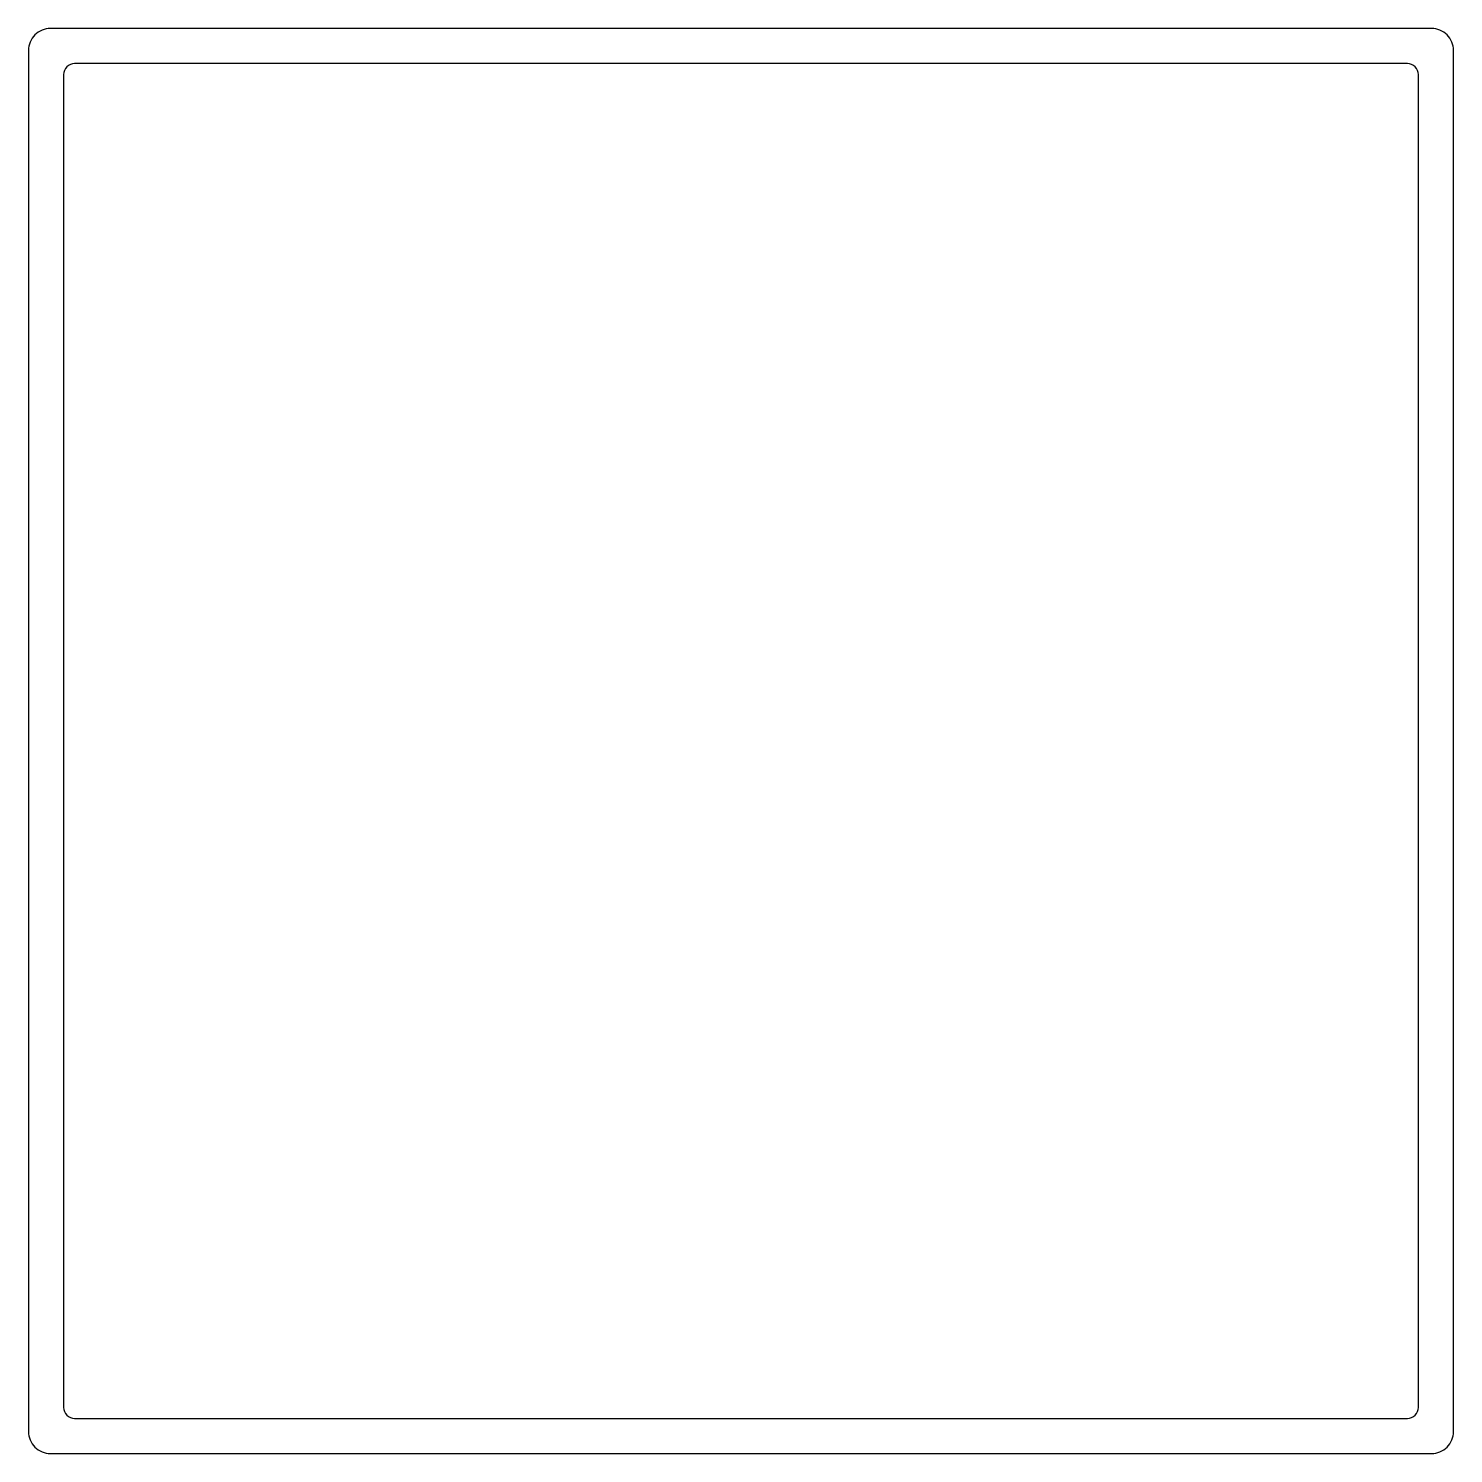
# Model space of a CAD drawing. Extents: x 124.7 to 189.7, y 173.5 to 238.5.
import ezdxf

# ---------------------------------------------------------------- set-up
doc = ezdxf.new("R2010")
doc.units = 0
doc.header["$LTSCALE"] = 15
doc.layers.get('0').update_dxf_attribs({"linetype": 'CONTINUOUS'})

msp = doc.modelspace()

# ---------------------------------------------------------------- linework, layer by layer
for points in [[(188.655, 173.476, 0.414214), (189.655, 174.476), (189.655, 237.476, 0.414214), (188.655, 238.476), (125.655, 238.476, 0.414214), (124.655, 237.476), (124.655, 174.476, 0.414214), (125.655, 173.476)], [(187.555, 175.076, 0.414214), (188.055, 175.576), (188.055, 236.376, 0.414214), (187.555, 236.876), (126.755, 236.876, 0.414214), (126.255, 236.376), (126.255, 175.576, 0.414214), (126.755, 175.076)]]:
    msp.add_lwpolyline(points, format="xyb", close=True)

doc.saveas('drawing.dxf')
